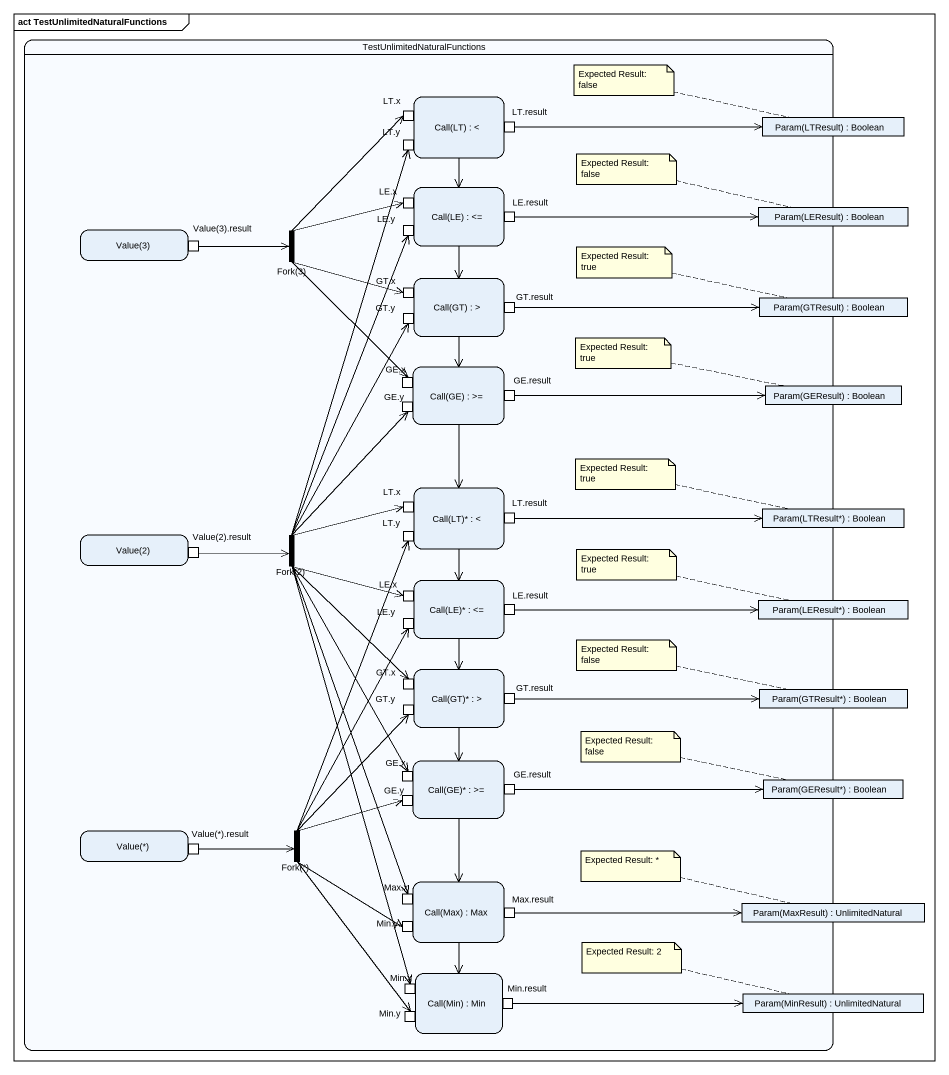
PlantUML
@startuml
mainframe act TestUnlimitedNaturalFunctions
hide empty description
state "TestUnlimitedNaturalFunctions" as TestUnlimitedNaturalFunction {
  state "Call(LT) : <" as Call_LT {
    state "LT.x" as LT_x <<inputPin>>
    state "LT.result" as LT_result <<outputPin>>
    state "LT.y" as LT_y <<inputPin>>
  }
  state "Param(LTResult) : Boolean" as Param_LTResult <<object>>
  state "Call(LE) : <=" as Call_LE {
    state "LE.x" as LE_x <<inputPin>>
    state "LE.y" as LE_y <<inputPin>>
    state "LE.result" as LE_result <<outputPin>>
  }
  state "Param(LEResult) : Boolean" as Param_LEResult <<object>>
  state "Value(3)" as Value_3 {
    state "Value(3).result" as Value_3_result <<outputPin>>
  }
  state "Fork(3)" as Fork_3 <<fork>>
  state "Call(GT) : >" as Call_GT {
    state "GT.x" as GT_x <<inputPin>>
    state "GT.y" as GT_y <<inputPin>>
    state "GT.result" as GT_result <<outputPin>>
  }
  state "Param(GTResult) : Boolean" as Param_GTResult <<object>>
  state "Call(GE) : >=" as Call_GE {
    state "GE.x" as GE_x <<inputPin>>
    state "GE.y" as GE_y <<inputPin>>
    state "GE.result" as GE_result <<outputPin>>
  }
  state "Param(GEResult) : Boolean" as Param_GEResult <<object>>
  state "Call(LT)* : <" as Call_LT_2 {
    state "LT.x" as LT_x_2 <<inputPin>>
    state "LT.result" as LT_result_2 <<outputPin>>
    state "LT.y" as LT_y_2 <<inputPin>>
  }
  state "Param(LTResult*) : Boolean" as Param_LTResult_2 <<object>>
  state "Value(2)" as Value_2 {
    state "Value(2).result" as Value_2_result <<outputPin>>
  }
  state "Fork(2)" as Fork_2 <<fork>>
  state "Call(LE)* : <=" as Call_LE_2 {
    state "LE.x" as LE_x_2 <<inputPin>>
    state "LE.y" as LE_y_2 <<inputPin>>
    state "LE.result" as LE_result_2 <<outputPin>>
  }
  state "Param(LEResult*) : Boolean" as Param_LEResult_2 <<object>>
  state "Call(GT)* : >" as Call_GT_2 {
    state "GT.y" as GT_y_2 <<inputPin>>
    state "GT.x" as GT_x_2 <<inputPin>>
    state "GT.result" as GT_result_2 <<outputPin>>
  }
  state "Param(GTResult*) : Boolean" as Param_GTResult_2 <<object>>
  state "Call(GE)* : >=" as Call_GE_2 {
    state "GE.x" as GE_x_2 <<inputPin>>
    state "GE.result" as GE_result_2 <<outputPin>>
    state "GE.y" as GE_y_2 <<inputPin>>
  }
  state "Param(GEResult*) : Boolean" as Param_GEResult_2 <<object>>
  state "Value(*)" as Value {
    state "Value(*).result" as Value_result <<outputPin>>
  }
  state "Fork(*)" as Fork_ <<fork>>
  state "Call(Max) : Max" as Call_Max {
    state "Max.x" as Max_x <<inputPin>>
    state "Max.result" as Max_result <<outputPin>>
    state "Min.y" as Min_y <<inputPin>>
  }
  state "Param(MaxResult) : UnlimitedNatural" as Param_MaxResult <<object>>
  state "Call(Min) : Min" as Call_Min {
    state "Min.x" as Min_x <<inputPin>>
    state "Min.y" as Min_y_2 <<inputPin>>
    state "Min.result" as Min_result <<outputPin>>
  }
  state "Param(MinResult) : UnlimitedNatural" as Param_MinResult <<object>>
}
Call_LT --> Call_LE
LT_result -right-> Param_LTResult
Call_LE --> Call_GT
Value_3_result -right-> Fork_3
Fork_3 -up-> LT_x
Fork_3 -right-> LE_x
Fork_3 -right-> GT_x
Fork_3 --> GE_x
LE_result -right-> Param_LEResult
Call_GT --> Call_GE
GT_result -right-> Param_GTResult
Call_GE --> Call_LT_2
GE_result -right-> Param_GEResult
Call_LT_2 --> Call_LE_2
LT_result_2 -right-> Param_LTResult_2
Value_2_result -right-> Fork_2
Fork_2 -up-> LT_y
Fork_2 -up-> LE_y
Fork_2 -up-> GT_y
Fork_2 -up-> GE_y
Fork_2 -right-> LT_x_2
Fork_2 -right-> LE_x_2
Fork_2 --> GT_x_2
Fork_2 --> GE_x_2
Fork_2 --> Max_x
Fork_2 --> Min_x
Call_LE_2 --> Call_GT_2
LE_result_2 -right-> Param_LEResult_2
Call_GT_2 --> Call_GE_2
GT_result_2 -right-> Param_GTResult_2
Call_GE_2 --> Call_Max
GE_result_2 -right-> Param_GEResult_2
Fork_ -up-> LT_y_2
Fork_ -up-> LE_y_2
Fork_ -up-> GT_y_2
Fork_ -right-> GE_y_2
Fork_ --> Min_y
Fork_ --> Min_y_2
Value_result -right-> Fork_
Call_Max --> Call_Min
Max_result -right-> Param_MaxResult
Min_result -right-> Param_MinResult
note left of Param_LTResult : Expected Result: false
note left of Param_LEResult : Expected Result: false
note left of Param_GTResult : Expected Result: true
note left of Param_GEResult : Expected Result: true
note left of Param_LTResult_2 : Expected Result: true
note left of Param_LEResult_2 : Expected Result: true
note left of Param_GTResult_2 : Expected Result: false
note left of Param_GEResult_2 : Expected Result: false
note left of Param_MaxResult : Expected Result: *
note left of Param_MinResult : Expected Result: 2
@enduml
